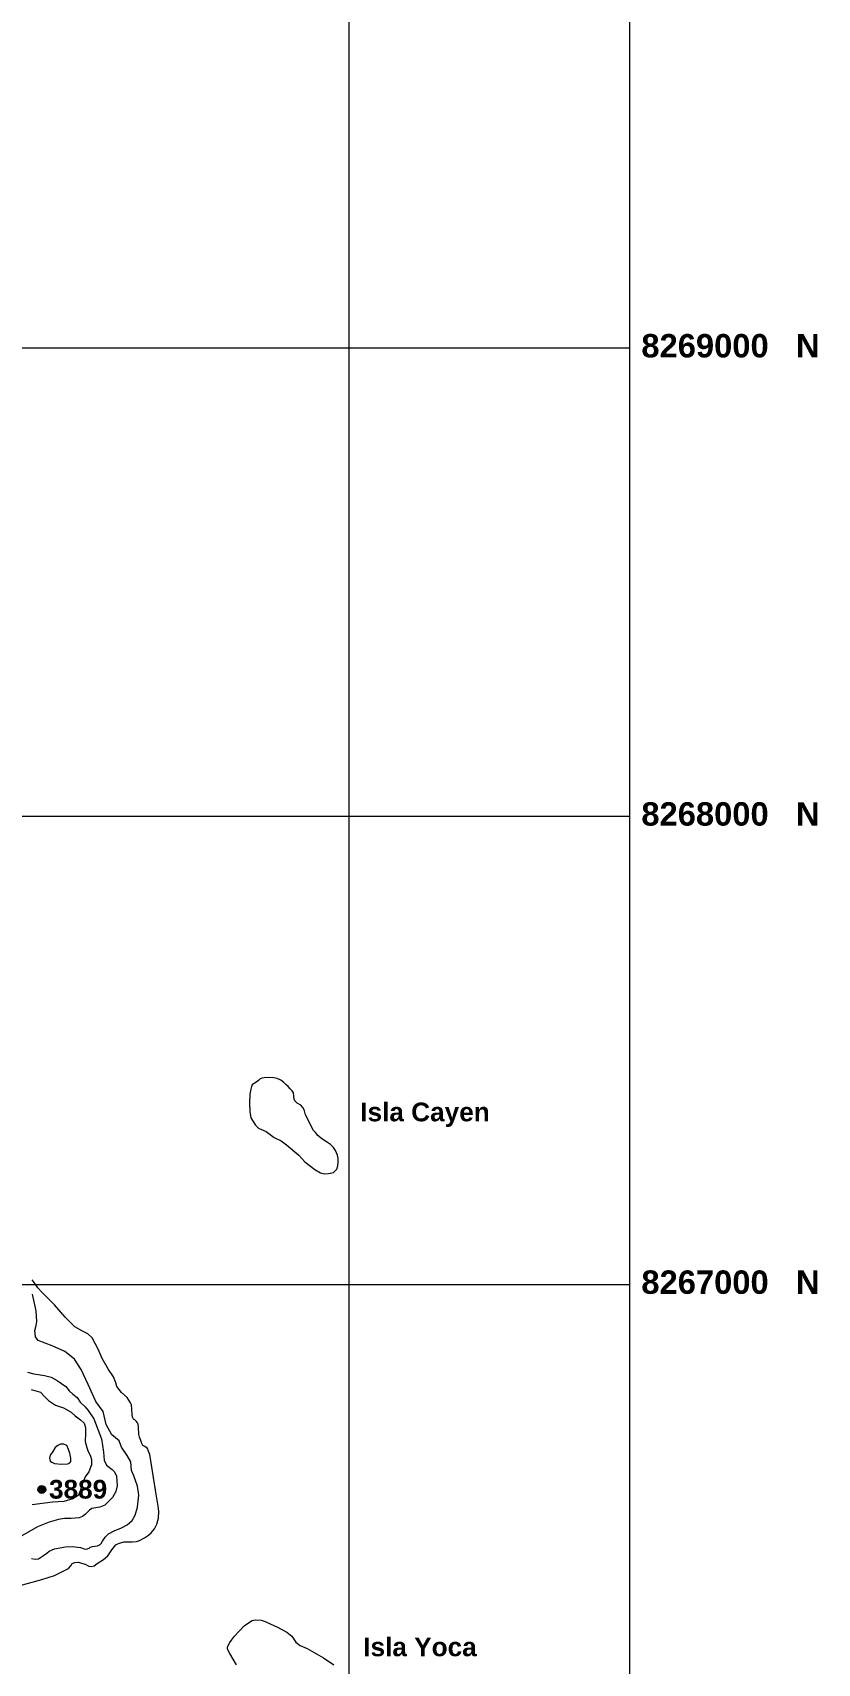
# Model space of a CAD drawing. Header units: metres. Extents: x 405809 to 420020, y 8257398 to 8272141.
# Drawn here: x 418325 to 420001, y 8265190 to 8268673 of the extents above; entities that cross this region are included whole.
import ezdxf

# ---------------------------------------------------------------- set-up
doc = ezdxf.new("R2010")
doc.units = ezdxf.units.M
for name, color, linetype, lineweight in [('COORDENADAS', 30, 'Continuous', 5), ('CURVAS SECUNDARIS', 46, 'Continuous', 9), ('PERIMETRO DE LA ISLA', 7, 'Continuous', 18), ('texto', 7, 'Continuous', 13)]:
    doc.layers.add(name, color=color, linetype=linetype, lineweight=lineweight)
doc.styles.add('CARLOS', font='arialbd.ttf', dxfattribs={"height": 48})

msp = doc.modelspace()

# ---------------------------------------------------------------- hatches: boundary and pattern name
at = {"layer": 'texto'}
h = msp.add_hatch(color=256, dxfattribs=at)
edge = h.paths.add_edge_path()
edge.add_arc((418344.7, 8265561.7), 8.37, 0, 360)

# ---------------------------------------------------------------- linework, layer by layer
at = {"layer": 'COORDENADAS'}
for p, q in [((419000, 8271350), (419000, 8257550)), ((419600, 8271350), (419600, 8257550)), ((406200, 8268000), (419600, 8268000)), ((406200, 8267000), (419600, 8267000)), ((406200, 8266000), (419600, 8266000))]:
    msp.add_line(p, q, dxfattribs=at)
at = {"layer": 'CURVAS SECUNDARIS'}
for points in [[(418323, 8265414.5), (418330.4, 8265412.8), (418337.4, 8265413.7), (418346.1, 8265419.8), (418355.3, 8265425.9), (418360.5, 8265430.3), (418371.5, 8265435.1), (418387.6, 8265437.7), (418394.7, 8265439.1), (418410, 8265440.4), (418427.1, 8265438.2), (418435, 8265435.4), (418440.2, 8265434.7), (418445.7, 8265436.7), (418448.1, 8265438.6), (418452.8, 8265440.1), (418457.8, 8265440.8), (418463.9, 8265441.6), (418469.3, 8265444.2), (418471.7, 8265446.6), (418474.5, 8265451.4), (418479.9, 8265460), (418487.3, 8265467.3), (418499.5, 8265473.9), (418515.1, 8265480), (418527.3, 8265486.6), (418537.8, 8265495.5), (418543.9, 8265507.1), (418548.9, 8265523.8), (418551.7, 8265550), (418548.9, 8265569.3), (418541.4, 8265590.7), (418536.2, 8265602.6), (418534.8, 8265620.9), (418526.9, 8265634.1), (418515.1, 8265652.4), (418509.9, 8265665.6), (418494.1, 8265678.7), (418482.3, 8265701), (418475.7, 8265728.5), (418460.3, 8265749.6), (418443.6, 8265786.4), (418428.9, 8265818), (418414.2, 8265840), (418393.6, 8265856.9), (418367.1, 8265868.6), (418337, 8265880.4), (418331.1, 8265887.7), (418329.9, 8265901.1), (418332, 8265909.3), (418333, 8265913), (418333.8, 8265919.8), (418332.7, 8265943.3), (418325, 8265978.9)], [(418314.4, 8265812.7), (418327.4, 8265808.6), (418350.4, 8265805), (418365, 8265801.6), (418377.2, 8265794.7), (418395.7, 8265781.5), (418403.6, 8265771.5), (418411, 8265765.2), (418420.5, 8265758.3), (418426.9, 8265748.3), (418437.5, 8265738.3), (418443.8, 8265730.3), (418455.5, 8265712.8), (418472.2, 8265670.1), (418476.3, 8265641.8), (418477.7, 8265624.2), (418483, 8265613.6), (418495.1, 8265604.9), (418500.1, 8265599.9), (418504.3, 8265590.6), (418505.4, 8265569.6), (418502.8, 8265557.9), (418496, 8265544.8), (418479.2, 8265528.6), (418468.4, 8265523.8), (418451.7, 8265521.1), (418446.4, 8265517.4), (418438.3, 8265509.3), (418431.3, 8265504.5), (418424.8, 8265501.2), (418407.1, 8265500.2), (418393.1, 8265500.2), (418380.2, 8265497.5), (418360.3, 8265492.1), (418335.6, 8265481.9), (418292.3, 8265457.2)], [(418321.7, 8265775.4), (418342.3, 8265769.5), (418350.6, 8265760.6), (418358.8, 8265751.8), (418374.1, 8265741.9), (418391.1, 8265736.6), (418407.5, 8265726.7), (418416.3, 8265719.1), (418427.4, 8265710.9), (418435.4, 8265703.5), (418438.1, 8265694.5), (418438.1, 8265681.1), (418437.3, 8265664.5), (418439.4, 8265656.2), (418443.1, 8265644.5), (418448.1, 8265635.4), (418450.6, 8265626.2), (418450.6, 8265614.2), (418445.2, 8265599.6), (418437.3, 8265589.2), (418430.8, 8265573.2), (418427.4, 8265560.5), (418422.1, 8265549.2), (418410.8, 8265541.9), (418392.1, 8265535.9), (418367.4, 8265534.6), (418324.1, 8265529.2)]]:
    msp.add_lwpolyline(points, dxfattribs=at)
at = {"layer": 'PERIMETRO DE LA ISLA'}
for points in [[(418790.8, 8266417.2), (418789.3, 8266405.9), (418788.3, 8266386.8), (418788.8, 8266369.1), (418791.4, 8266355.7), (418800.7, 8266340), (418807.8, 8266333.6), (418814.2, 8266330.8), (418823.5, 8266326.5), (418840.6, 8266313.7), (418856.1, 8266306.2), (418867.6, 8266298), (418893.4, 8266275.8), (418906.4, 8266261.7), (418927.4, 8266245.1), (418940.2, 8266238.1), (418948, 8266236), (418956.6, 8266236.6), (418967.3, 8266238.8), (418970.6, 8266241.5), (418974.8, 8266246.2), (418977, 8266253), (418977.6, 8266261.2), (418977.6, 8266268.8), (418976, 8266275.9), (418972, 8266286), (418967.6, 8266292.1), (418961, 8266298.5), (418952.6, 8266304.4), (418942.6, 8266310.7), (418934.5, 8266318), (418928.9, 8266324), (418925, 8266328.7), (418918.6, 8266340.8), (418911.6, 8266355.6), (418908.1, 8266361.9), (418905.8, 8266370.3), (418903.1, 8266377.3), (418897.5, 8266382.5), (418890.3, 8266386.7), (418885, 8266392), (418883.6, 8266395.7), (418883.2, 8266401.7), (418882.2, 8266408.9), (418879.4, 8266413.6), (418875.2, 8266417.6), (418870.5, 8266422.4), (418866, 8266427), (418861.6, 8266431), (418855.2, 8266435.9), (418847.5, 8266439.8), (418840, 8266441.4), (418829.8, 8266441.9), (418819.6, 8266441.4), (418814.7, 8266440.5), (418811.3, 8266439.1), (418807.1, 8266435.5), (418802.7, 8266431.5), (418799.7, 8266429.8), (418796.5, 8266428.1), (418794, 8266425.9), (418792.3, 8266422.7), (418790.8, 8266417.2)], [(418267.5, 8265348.1), (418345, 8265369.6), (418372, 8265378.3), (418386.2, 8265385.5), (418401.6, 8265393.3), (418406.6, 8265399.1), (418409.7, 8265403.5), (418415.1, 8265406.1), (418422.8, 8265406.7), (418429.6, 8265404.4), (418437.3, 8265402.1), (418445.5, 8265398.4), (418450, 8265397.5), (418456.9, 8265398.7), (418462.9, 8265404), (418476.3, 8265412.3), (418485.4, 8265420.5), (418494.4, 8265432.9), (418502.6, 8265443.4), (418508.8, 8265446.7), (418519.9, 8265450.1), (418538.5, 8265450.1), (418546.6, 8265450.8), (418553.2, 8265452.9), (418564.3, 8265458.9), (418572.6, 8265464.1), (418578, 8265469.1), (418585.3, 8265478), (418590.3, 8265488.1), (418594.2, 8265500.7), (418594.6, 8265515.9), (418593.1, 8265526.5), (418588.1, 8265556.1), (418578.6, 8265618.6), (418575.2, 8265636.3), (418572.8, 8265644), (418570.4, 8265649.4), (418564.9, 8265653.7), (418560.6, 8265656.1), (418558.2, 8265660.2), (418556.2, 8265666.4), (418553.3, 8265673.6), (418551.9, 8265679.5), (418551.1, 8265695.1), (418550.7, 8265701.5), (418549.1, 8265704.4), (418546.6, 8265707.3), (418543.1, 8265710.3), (418540.7, 8265712.4), (418538.4, 8265716.1), (418537.5, 8265722.6), (418536.2, 8265742.6), (418534.4, 8265746.9), (418530.9, 8265752.6), (418526.8, 8265758.6), (418514.9, 8265769.2), (418505.3, 8265781.9), (418502.6, 8265789.9), (418498.1, 8265802.5), (418487, 8265818.4), (418473.9, 8265841.3), (418465.2, 8265861.2), (418452.1, 8265885.8), (418443.3, 8265894.5), (418431.7, 8265900.3), (418415.5, 8265909), (418394.3, 8265930.1), (418371.8, 8265956), (418343.9, 8265984.2), (418336.2, 8265992.3), (418328.3, 8266003.7), (418324.2, 8266009.6)], [(418760.7, 8265187.5), (418746.4, 8265211.3), (418741.6, 8265220.8), (418741.6, 8265225.6), (418746.4, 8265235.1), (418750, 8265240.3), (418755.9, 8265248.3), (418776.6, 8265270.6), (418786.3, 8265277.4), (418793.8, 8265281.8), (418801.2, 8265283.2), (418812.8, 8265283), (418821.9, 8265280.1), (418832.3, 8265275.2), (418847.8, 8265268), (418867.7, 8265257.4), (418878.6, 8265248.8), (418887.5, 8265235.5), (418896.4, 8265228.5), (418911.2, 8265222.2), (418946, 8265202.5), (418968.5, 8265187.7)]]:
    msp.add_lwpolyline(points, dxfattribs=at)
at = {"layer": 'texto'}
msp.add_lwpolyline([(418362.8, 8265622.6), (418366.2, 8265620.1), (418371.9, 8265617.3), (418386.9, 8265616), (418400.6, 8265616.6), (418404.7, 8265618.5), (418406.6, 8265621.9), (418406.6, 8265628.5), (418404.4, 8265639.4), (418401.9, 8265647.5), (418398.1, 8265655.7), (418391.9, 8265658.8), (418384.4, 8265659), (418378.7, 8265655.7), (418373.1, 8265651.3), (418368.4, 8265643.2), (418362.5, 8265635.1), (418361.5, 8265628.8), (418362.8, 8265622.6)], dxfattribs=at)
msp.add_circle((418344.7, 8265561.7), 8.37, dxfattribs=at)

# ---------------------------------------------------------------- texts
at = {"layer": 'texto', "style": 'CARLOS'}
for s, height, p in [('8269000   N', 50, (419625, 8267979.7)), ('8268000   N', 50, (419625, 8266979.7)), ('Isla Cayen', 40, (419024.8, 8266348.2)), ('8267000   N', 50, (419625, 8265979.7)), ('3889', 40, (418360.1, 8265542.4)), ('Isla Yoca', 40, (419031.2, 8265205.7))]:
    msp.add_text(s, height=height, dxfattribs=at).set_placement(p)

doc.saveas('drawing.dxf')
